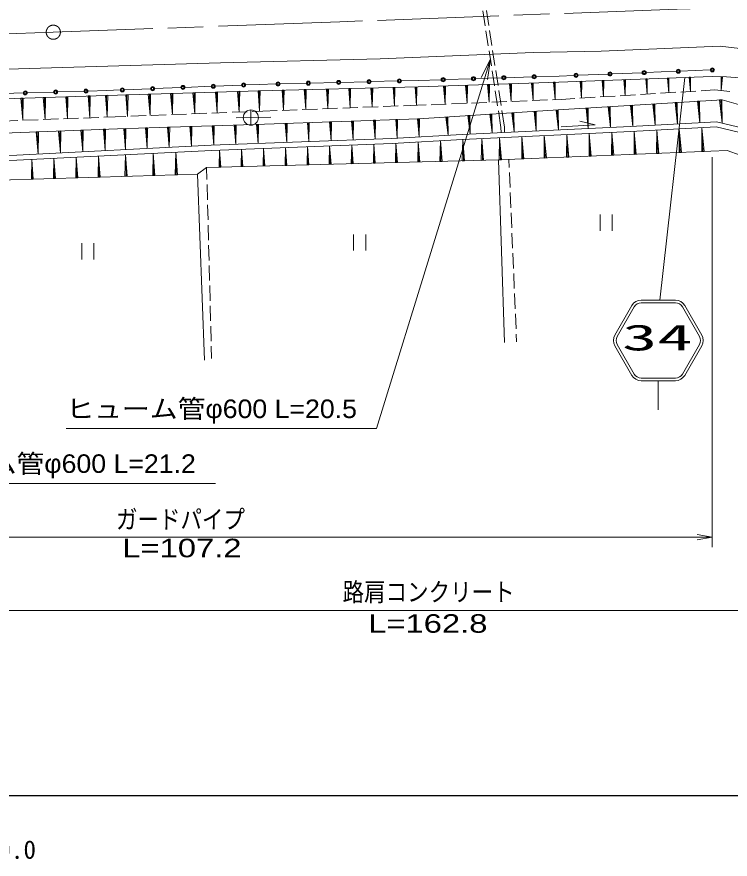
# Model space of a CAD drawing. Units: millimetres, scale not verified. Extents: x 40000 to 680000, y 20000 to 380000.
# Drawn here: x 169063 to 239594, y 198715 to 282062 of the extents above; entities that cross this region are included whole.
import ezdxf
from ezdxf.enums import TextEntityAlignment as Align

# ---------------------------------------------------------------- set-up
doc = ezdxf.new("R2010")
doc.units = ezdxf.units.MM
doc.header["$LTSCALE"] = 1000
doc.linetypes.add('CHAIN', pattern=[18.5, 12, -1.5, 3.5, -1.5])
for name, color, linetype, lineweight in [('M-BMK', 2, 'CHAIN', 13), ('M-STR-HTXT', 7, 'Continuous', 13), ('M-STR-STRC', 7, 'Continuous', 13), ('M-TTL-BAND', 7, 'Continuous', 25), ('M-WORK', 1, 'Continuous', 13)]:
    doc.layers.add(name, color=color, linetype=linetype, lineweight=lineweight)
doc.styles.add('ＭＳ ゴシック', font='')
doc.styles.add('ＭＳ Ｐゴシック', font='')
doc.styles.get('ＭＳ ゴシック').set_extended_font_data('MS Gothic')
doc.styles.get('ＭＳ Ｐゴシック').set_extended_font_data('MS PGothic')

# ---------------------------------------------------------------- blocks, each defined once
blk = doc.blocks.new('open_arrow')
at = {"color": 0, "linetype": 'Continuous', "lineweight": -2}
blk.add_lwpolyline([(7.5, 1.25), (0, 0), (7.5, -1.25)], dxfattribs=at)

msp = doc.modelspace()

# ---------------------------------------------------------------- linework, layer by layer
at = {"layer": 'M-BMK'}
for points in [[(272620, 283746), (235207, 282847), (200991, 281574), (172667, 280540)], [(172667, 280540), (148311, 279727), (128762, 278978), (109907, 277754), (93392, 276530), (89795, 276112), (84462, 275230), (72729, 272880)]]:
    msp.add_lwpolyline(points, dxfattribs=at)
msp.add_circle((172667, 280540), 700, dxfattribs=at)
at = {"layer": 'M-STR-HTXT'}
for p, q in [((237831, 268171), (237831, 229574)), ((132932, 230574), (237831, 230574)), ((132932, 223306), (286519, 223306))]:
    msp.add_line(p, q, dxfattribs=at)
for points in [[(136601, 278661), (158025, 235886), (188689, 235886)], [(215882, 277871), (204619, 241312), (173955, 241312)]]:
    msp.add_lwpolyline(points, dxfattribs=at)
at = {"layer": 'M-STR-STRC'}
for p, q in [((234662, 276688), (237631, 276807)), ((211419, 275850), (214018, 275933)), ((214418, 275945), (217016, 276028)), ((217416, 276040), (220015, 276123)), ((220415, 276136), (222674, 276207)), ((222674, 276207), (224158, 276267)), ((224558, 276283), (227526, 276402)), ((227926, 276418), (230895, 276537)), ((231294, 276553), (234263, 276672)), ((232635, 254035), (235101, 276068)), ((182689, 274963), (185287, 275067)), ((185687, 275084), (188285, 275188)), ((188684, 275204), (191282, 275309)), ((191682, 275325), (193024, 275379)), ((193024, 275379), (194694, 275420)), ((195094, 275430), (197693, 275494)), ((198093, 275504), (200692, 275568)), ((201092, 275577), (203691, 275641)), ((204091, 275651), (206690, 275715)), ((207090, 275725), (208760, 275766)), ((208760, 275766), (211019, 275837)), ((167827, 274477), (169690, 274532)), ((170090, 274543), (172689, 274619)), ((173089, 274630), (175688, 274706)), ((176087, 274718), (177950, 274772)), ((177950, 274772), (179292, 274826)), ((179692, 274842), (182290, 274947)), ((229881, 253503), (228192, 250577)), ((234181, 254035), (230802, 254035)), ((230802, 253769), (234181, 253769)), ((236792, 250577), (235102, 253503)), ((228422, 250444), (230111, 253370)), ((234872, 253370), (236561, 250444)), ((228192, 249513), (229881, 246587)), ((230111, 246720), (228422, 249646)), ((236561, 249646), (234872, 246720)), ((235102, 246587), (236792, 249513)), ((234181, 246321), (230802, 246321)), ((234181, 246055), (230802, 246055)), ((232492, 246055), (232492, 243161))]:
    msp.add_line(p, q, dxfattribs=at)
for centre, radius in [((231094, 276545), 200), ((234463, 276680), 200), ((234463, 276680), 160), ((234463, 276680), 120), ((234463, 276680), 100), ((237831, 276815), 200), ((237831, 276815), 160), ((237831, 276815), 120), ((237831, 276815), 100), ((206890, 275720), 200), ((206890, 275720), 160), ((211219, 275844), 200), ((211219, 275844), 160), ((211219, 275844), 120), ((211219, 275844), 100), ((214218, 275939), 200), ((214218, 275939), 160), ((214218, 275939), 120), ((214218, 275939), 100), ((217216, 276034), 200), ((217216, 276034), 160), ((217216, 276034), 120), ((217216, 276034), 100), ((220215, 276129), 200), ((220215, 276129), 160), ((220215, 276129), 120), ((220215, 276129), 100), ((224358, 276275), 200), ((224358, 276275), 160), ((224358, 276275), 120), ((224358, 276275), 100), ((227726, 276410), 200), ((227726, 276410), 160), ((227726, 276410), 120), ((227726, 276410), 100), ((231094, 276545), 160), ((231094, 276545), 120), ((231094, 276545), 100), ((182489, 274955), 200), ((182489, 274955), 160), ((182489, 274955), 120), ((182489, 274955), 100), ((185487, 275075), 200), ((185487, 275075), 160), ((185487, 275075), 120), ((185487, 275075), 100), ((188485, 275196), 200), ((188485, 275196), 160), ((188485, 275196), 120), ((188485, 275196), 100), ((191482, 275317), 200), ((191482, 275317), 160), ((191482, 275317), 120), ((191482, 275317), 100), ((194894, 275425), 200), ((194894, 275425), 160), ((194894, 275425), 120), ((194894, 275425), 100), ((197893, 275499), 200), ((197893, 275499), 160), ((197893, 275499), 120), ((197893, 275499), 100), ((200892, 275572), 200), ((200892, 275572), 160), ((200892, 275572), 120), ((200892, 275572), 100), ((203891, 275646), 200), ((203891, 275646), 160), ((203891, 275646), 120), ((203891, 275646), 100), ((206890, 275720), 120), ((206890, 275720), 100), ((169890, 274537), 200), ((169890, 274537), 160), ((169890, 274537), 120), ((169890, 274537), 100), ((172889, 274625), 200), ((172889, 274625), 160), ((172889, 274625), 120), ((172889, 274625), 100), ((175888, 274712), 200), ((175888, 274712), 160), ((175888, 274712), 120), ((175888, 274712), 100), ((179492, 274834), 200), ((179492, 274834), 160), ((179492, 274834), 120), ((179492, 274834), 100)]:
    msp.add_circle(centre, radius, dxfattribs=at)
for centre, radius, start, end in [((230802, 252971), 1064, 90, 150), ((230802, 252971), 798, 90, 150), ((234181, 252971), 1064, 30, 90), ((234181, 252971), 798, 30, 90), ((229113, 250045), 1064, 150, 210), ((229113, 250045), 798, 150, 210), ((235870, 250045), 798, 330, 30.00002), ((235870, 250045), 1064, 330, 30), ((230802, 247119), 798, 210, 270), ((234181, 247119), 798, 270, 330), ((230802, 247119), 1064, 210, 270), ((234181, 247119), 1064, 270, 330)]:
    msp.add_arc(centre, radius, start, end, dxfattribs=at)
at = {"layer": 'M-TTL-BAND'}
msp.add_line((40000, 205000), (579000, 205000), dxfattribs=at)
at = {"layer": 'M-WORK'}
for p, q in [((215367, 281174), (215137, 282656)), ((215718, 281197), (215487, 282679)), ((215675, 279198), (215444, 280680)), ((216026, 279221), (215795, 280703)), ((215983, 277222), (215752, 278704)), ((216333, 277245), (216103, 278727)), ((216290, 275245), (216059, 276728)), ((216641, 275268), (216410, 276751)), ((231250, 275923), (231401, 275929)), ((231250, 275923), (231382, 274418)), ((231325, 275926), (231382, 274418)), ((231401, 275929), (231382, 274418)), ((233402, 276004), (233547, 276010)), ((233402, 276004), (233529, 274551)), ((233475, 276007), (233529, 274551)), ((233547, 276010), (233529, 274551)), ((235549, 276085), (235689, 276091)), ((235549, 276085), (235672, 274683)), ((235619, 276088), (235672, 274683)), ((235689, 276091), (235672, 274683)), ((238698, 276136), (238835, 276130)), ((238698, 276136), (238713, 274771)), ((238766, 276133), (238713, 274771)), ((238835, 276130), (238713, 274771)), ((206259, 275064), (206443, 275068)), ((206259, 275064), (206394, 273227)), ((206351, 275066), (206394, 273227)), ((206443, 275068), (206394, 273227)), ((208444, 275115), (208624, 275119)), ((208444, 275115), (208576, 273310)), ((208534, 275117), (208576, 273310)), ((208624, 275119), (208576, 273310)), ((211255, 275208), (211434, 275214)), ((211255, 275208), (211406, 273425)), ((211344, 275211), (211406, 273425)), ((211434, 275214), (211406, 273425)), ((213433, 275283), (213610, 275289)), ((213433, 275283), (213583, 273514)), ((213522, 275286), (213583, 273514)), ((213610, 275289), (213583, 273514)), ((215610, 275358), (215786, 275364)), ((215610, 275358), (215758, 273603)), ((215698, 275361), (215758, 273603)), ((215786, 275364), (215758, 273603)), ((217785, 275432), (217960, 275438)), ((217785, 275432), (217932, 273691)), ((217872, 275435), (217932, 273691)), ((217960, 275438), (217932, 273691)), ((219959, 275507), (220132, 275513)), ((219959, 275507), (220105, 273780)), ((220046, 275510), (220105, 273780)), ((220132, 275513), (220105, 273780)), ((222132, 275582), (222303, 275588)), ((222132, 275582), (222276, 273869)), ((222217, 275585), (222276, 273869)), ((222303, 275588), (222276, 273869)), ((224763, 275679), (224929, 275685)), ((224763, 275679), (224909, 274019)), ((224846, 275682), (224909, 274019)), ((224929, 275685), (224909, 274019)), ((226930, 275761), (227092, 275767)), ((226930, 275761), (227072, 274152)), ((227011, 275764), (227072, 274152)), ((227092, 275767), (227072, 274152)), ((229093, 275842), (229249, 275848)), ((229093, 275842), (229229, 274286)), ((229171, 275845), (229229, 274286)), ((229249, 275848), (229229, 274286)), ((176111, 274230), (176327, 274237)), ((176111, 274230), (176294, 272075)), ((176219, 274234), (176294, 272075)), ((176327, 274237), (176294, 272075)), ((177832, 274290), (178046, 274296)), ((177832, 274290), (178004, 272154)), ((177939, 274293), (178004, 272154)), ((178046, 274296), (178004, 272154)), ((179844, 274351), (180058, 274358)), ((179844, 274351), (180016, 272215)), ((179951, 274355), (180016, 272215)), ((180058, 274358), (180016, 272215)), ((182058, 274419), (182270, 274425)), ((182058, 274419), (182229, 272301)), ((182164, 274422), (182229, 272301)), ((182270, 274425), (182229, 272301)), ((184270, 274486), (184481, 274493)), ((184270, 274486), (184440, 272387)), ((184375, 274490), (184440, 272387)), ((184481, 274493), (184440, 272387)), ((186480, 274554), (186689, 274560)), ((186480, 274554), (186648, 272472)), ((186585, 274557), (186648, 272472)), ((186689, 274560), (186648, 272472)), ((188689, 274621), (188896, 274628)), ((188689, 274621), (188855, 272558)), ((188792, 274624), (188855, 272558)), ((188896, 274628), (188855, 272558)), ((190896, 274689), (191100, 274695)), ((190896, 274689), (191061, 272644)), ((190998, 274692), (191061, 272644)), ((191100, 274695), (191061, 272644)), ((192913, 274751), (193112, 274756)), ((192913, 274751), (193059, 272756)), ((193012, 274753), (193059, 272756)), ((193112, 274756), (193059, 272756)), ((195286, 274807), (195486, 274811)), ((195286, 274807), (195433, 272811)), ((195386, 274809), (195433, 272811)), ((195486, 274811), (195433, 272811)), ((197487, 274858), (197684, 274863)), ((197487, 274858), (197632, 272895)), ((197586, 274860), (197632, 272895)), ((197684, 274863), (197632, 272895)), ((199685, 274910), (199878, 274914)), ((199685, 274910), (199827, 272978)), ((199782, 274912), (199827, 272978)), ((199878, 274914), (199827, 272978)), ((201879, 274961), (202070, 274965)), ((201879, 274961), (202019, 273061)), ((201974, 274963), (202019, 273061)), ((202070, 274965), (202019, 273061)), ((204071, 275012), (204258, 275017)), ((204071, 275012), (204208, 273144)), ((204164, 275014), (204208, 273144)), ((204258, 275017), (204208, 273144)), ((216598, 273269), (216367, 274751)), ((216948, 273292), (216718, 274774)), ((226734, 274132), (228232, 274224)), ((228731, 274255), (230228, 274347)), ((230727, 274378), (232224, 274470)), ((232723, 274501), (234220, 274594)), ((234719, 274624), (236216, 274717)), ((236715, 274748), (238083, 274832)), ((238083, 274832), (239569, 274689)), ((169463, 273999), (169681, 274007)), ((169463, 273999), (169647, 271828)), ((169572, 274003), (169647, 271828)), ((169681, 274007), (169647, 271828)), ((171680, 274076), (171897, 274084)), ((171680, 274076), (171863, 271910)), ((171788, 274080), (171863, 271910)), ((171897, 274084), (171863, 271910)), ((173896, 274153), (174112, 274161)), ((173896, 274153), (174079, 271993)), ((174004, 274157), (174079, 271993)), ((174112, 274161), (174079, 271993)), ((210031, 273369), (211530, 273430)), ((212030, 273450), (213528, 273512)), ((214028, 273532), (215527, 273593)), ((216026, 273614), (217525, 273675)), ((218025, 273695), (219523, 273756)), ((220023, 273777), (221522, 273838)), ((222021, 273859), (222871, 273893)), ((222871, 273893), (224239, 273978)), ((224738, 274008), (226235, 274101)), ((231943, 273434), (232153, 273447)), ((231943, 273434), (232178, 271339)), ((232048, 273440), (232178, 271339)), ((232153, 273447), (232178, 271339)), ((234148, 273570), (234360, 273583)), ((234148, 273570), (234385, 271458)), ((234254, 273576), (234385, 271458)), ((234360, 273583), (234385, 271458)), ((236355, 273706), (236569, 273719)), ((236355, 273706), (236594, 271578)), ((236462, 273713), (236594, 271578)), ((236569, 273719), (236594, 271578)), ((238556, 273842), (238788, 273856)), ((238556, 273842), (238815, 271536)), ((238672, 273849), (238815, 271536)), ((238788, 273856), (238815, 271536)), ((188340, 272538), (189839, 272596)), ((190338, 272616), (191837, 272674)), ((192203, 272844), (192203, 271344)), ((192337, 272693), (193387, 272734)), ((193387, 272734), (194789, 272787)), ((195288, 272806), (196787, 272863)), ((197287, 272882), (198786, 272938)), ((199285, 272957), (200784, 273014)), ((201284, 273033), (202783, 273090)), ((203282, 273109), (204781, 273166)), ((205281, 273185), (206780, 273241)), ((207280, 273260), (208681, 273314)), ((208681, 273314), (209532, 273348)), ((216932, 271121), (216675, 272775)), ((217282, 271149), (217025, 272798)), ((218023, 272565), (218212, 272577)), ((218023, 272565), (218238, 270673)), ((218118, 272571), (218238, 270673)), ((218212, 272577), (218238, 270673)), ((220207, 272704), (220400, 272716)), ((220207, 272704), (220426, 270775)), ((220303, 272710), (220426, 270775)), ((220400, 272716), (220426, 270775)), ((222394, 272843), (222591, 272855)), ((222394, 272843), (222618, 270877)), ((222493, 272849), (222618, 270877)), ((222591, 272855), (222618, 270877)), ((225343, 273026), (225545, 273039)), ((225343, 273026), (225568, 271014)), ((225444, 273032), (225568, 271014)), ((225545, 273039), (225568, 271014)), ((227539, 273162), (227745, 273174)), ((227539, 273162), (227769, 271116)), ((227642, 273168), (227769, 271116)), ((227745, 273174), (227769, 271116)), ((229739, 273298), (229948, 273310)), ((229739, 273298), (229972, 271220)), ((229843, 273304), (229972, 271220)), ((229948, 273310), (229972, 271220)), ((167669, 271754), (169168, 271810)), ((169668, 271829), (171167, 271884)), ((171666, 271903), (173165, 271959)), ((173665, 271977), (175164, 272033)), ((175663, 272051), (177162, 272107)), ((177662, 272126), (178796, 272168)), ((178796, 272168), (179846, 272209)), ((180346, 272228), (181845, 272286)), ((182344, 272305), (183843, 272364)), ((184343, 272383), (185842, 272441)), ((186341, 272460), (187840, 272519)), ((202158, 271744), (202343, 271751)), ((202158, 271744), (202316, 269890)), ((202250, 271748), (202316, 269890)), ((202343, 271751), (202316, 269890)), ((204342, 271822), (204527, 271828)), ((204342, 271822), (204500, 269975)), ((204435, 271825), (204500, 269975)), ((204527, 271828), (204500, 269975)), ((206527, 271899), (206710, 271905)), ((206527, 271899), (206683, 270069)), ((206619, 271902), (206683, 270069)), ((206710, 271905), (206683, 270069)), ((208687, 271975), (208865, 271981)), ((208687, 271975), (208839, 270192)), ((208776, 271978), (208839, 270192)), ((208865, 271981), (208839, 270192)), ((211491, 272151), (211671, 272162)), ((211491, 272151), (211695, 270354)), ((211581, 272156), (211695, 270354)), ((211671, 272162), (211695, 270354)), ((213666, 272289), (213848, 272300)), ((213666, 272289), (213873, 270470)), ((213757, 272294), (213873, 270470)), ((213848, 272300), (213873, 270470)), ((215842, 272427), (216028, 272439)), ((215842, 272427), (216054, 270572)), ((215935, 272433), (216054, 270572)), ((216028, 272439), (216054, 270572)), ((226257, 271374), (224733, 271732)), ((177618, 270931), (177829, 270939)), ((177618, 270931), (177804, 268822)), ((177723, 270935), (177804, 268822)), ((177829, 270939), (177804, 268822)), ((179639, 270996), (179846, 271004)), ((179639, 270996), (179822, 268923)), ((179743, 271000), (179822, 268923)), ((179846, 271004), (179822, 268923)), ((181767, 271071), (181971, 271077)), ((181767, 271071), (181933, 269029)), ((181869, 271074), (181933, 269029)), ((181971, 271077), (181933, 269029)), ((183972, 271140), (184173, 271146)), ((183972, 271140), (184135, 269140)), ((184073, 271143), (184135, 269140)), ((184173, 271146), (184135, 269140)), ((186174, 271209), (186370, 271215)), ((186174, 271209), (186333, 269250)), ((186272, 271212), (186333, 269250)), ((186370, 271215), (186333, 269250)), ((188371, 271278), (188563, 271284)), ((188371, 271278), (188527, 269358)), ((188467, 271281), (188527, 269358)), ((188563, 271284), (188527, 269358)), ((190563, 271347), (190754, 271353)), ((190563, 271347), (190718, 269442)), ((190658, 271350), (190718, 269442)), ((190754, 271353), (190718, 269442)), ((192754, 271415), (192943, 271421)), ((192754, 271415), (192908, 269527)), ((192848, 271418), (192908, 269527)), ((192943, 271421), (192908, 269527)), ((195599, 271513), (195787, 271519)), ((195599, 271513), (195759, 269637)), ((195693, 271516), (195759, 269637)), ((195787, 271519), (195759, 269637)), ((197786, 271590), (197973, 271597)), ((197786, 271590), (197945, 269722)), ((197879, 271593), (197945, 269722)), ((197973, 271597), (197945, 269722)), ((199972, 271667), (200159, 271674)), ((199972, 271667), (200131, 269806)), ((200065, 271670), (200131, 269806)), ((200159, 271674), (200131, 269806)), ((216937, 270613), (216932, 271121)), ((217287, 270616), (217282, 271149)), ((222883, 271169), (226257, 271374)), ((234545, 268636), (234567, 270967)), ((234662, 268640), (234567, 270967)), ((234778, 268645), (234567, 270967)), ((236778, 268727), (236800, 271088)), ((236896, 268731), (236800, 271088)), ((237013, 268736), (236800, 271088)), ((170968, 270676), (171188, 270684)), ((170968, 270676), (171162, 268488)), ((171078, 270680), (171162, 268488)), ((171188, 270684), (171162, 268488)), ((173187, 270761), (173404, 270769)), ((173187, 270761), (173379, 268600)), ((173296, 270765), (173379, 268600)), ((173404, 270769), (173379, 268600)), ((175404, 270846), (175618, 270854)), ((175404, 270846), (175593, 268711)), ((175511, 270850), (175593, 268711)), ((175618, 270854), (175593, 268711)), ((216762, 267910), (216782, 270105)), ((216872, 267915), (216782, 270105)), ((216981, 267919), (216782, 270105)), ((218980, 268001), (219001, 270208)), ((219090, 268005), (219001, 270208)), ((219200, 268010), (219001, 270208)), ((221199, 268091), (221220, 270311)), ((221310, 268096), (221220, 270311)), ((221421, 268100), (221220, 270311)), ((223420, 268182), (223440, 270414)), ((223531, 268186), (223440, 270414)), ((223643, 268191), (223440, 270414)), ((225642, 268272), (225662, 270517)), ((225754, 268277), (225662, 270517)), ((225866, 268282), (225662, 270517)), ((227865, 268363), (227885, 270621)), ((227977, 268368), (227885, 270621)), ((228090, 268372), (227885, 270621)), ((230089, 268454), (230110, 270727)), ((230203, 268459), (230110, 270727)), ((230316, 268463), (230110, 270727)), ((232316, 268545), (232337, 270847)), ((232431, 268549), (232337, 270847)), ((232545, 268554), (232337, 270847)), ((197765, 267416), (197808, 269216)), ((197855, 267418), (197808, 269216)), ((197945, 267420), (197808, 269216)), ((199945, 267472), (199989, 269300)), ((200036, 267475), (199989, 269300)), ((200128, 267477), (199989, 269300)), ((202128, 267529), (202173, 269385)), ((202221, 267532), (202173, 269385)), ((202314, 267534), (202173, 269385)), ((204314, 267586), (204360, 269469)), ((204409, 267588), (204360, 269469)), ((204503, 267591), (204360, 269469)), ((206504, 267643), (206550, 269560)), ((206599, 267645), (206550, 269560)), ((206695, 267648), (206550, 269560)), ((208698, 267700), (208745, 269686)), ((208797, 267702), (208745, 269686)), ((208896, 267705), (208745, 269686)), ((210899, 267757), (210948, 269811)), ((211001, 267760), (210948, 269811)), ((211104, 267762), (210948, 269811)), ((213107, 267814), (213158, 269937)), ((213213, 267817), (213158, 269937)), ((213319, 267820), (213158, 269937)), ((214987, 267863), (215039, 270025)), ((215095, 267866), (215039, 270025)), ((215203, 267869), (215039, 270025)), ((179750, 266284), (179792, 268422)), ((179857, 266287), (179792, 268422)), ((179964, 266290), (179792, 268422)), ((182495, 266361), (182544, 268559)), ((182605, 266365), (182544, 268559)), ((182714, 266368), (182544, 268559)), ((184716, 266423), (184767, 268671)), ((184828, 266426), (184767, 268671)), ((184941, 266429), (184767, 268671)), ((189070, 267190), (189111, 268880)), ((189155, 267192), (189111, 268880)), ((189239, 267194), (189111, 268880)), ((191240, 267246), (191281, 268964)), ((191326, 267248), (191281, 268964)), ((191411, 267251), (191281, 268964)), ((193412, 267303), (193454, 269048)), ((193499, 267305), (193454, 269048)), ((193586, 267307), (193454, 269048)), ((195587, 267359), (195630, 269132)), ((195676, 267362), (195630, 269132)), ((195764, 267364), (195630, 269132)), ((230316, 268463), (230089, 268454)), ((232545, 268554), (232316, 268545)), ((234778, 268645), (234545, 268636)), ((237013, 268736), (236778, 268727)), ((170495, 266002), (170533, 267956)), ((170593, 266005), (170533, 267956)), ((170690, 266008), (170533, 267956)), ((172692, 266069), (172731, 268067)), ((172791, 266072), (172731, 268067)), ((172891, 266075), (172731, 268067)), ((174892, 266136), (174932, 268177)), ((174994, 266139), (174932, 268177)), ((175096, 266142), (174932, 268177)), ((177097, 266203), (177138, 268288)), ((177201, 266206), (177138, 268288)), ((177305, 266209), (177138, 268288)), ((204503, 267591), (204314, 267586)), ((206695, 267648), (206504, 267643)), ((208896, 267705), (208698, 267700)), ((211104, 267762), (210899, 267757)), ((213319, 267820), (213107, 267814)), ((215203, 267869), (214987, 267863)), ((216981, 267919), (216762, 267910)), ((217748, 267163), (217715, 267949)), ((219200, 268010), (218980, 268001)), ((221421, 268100), (221199, 268091)), ((223643, 268191), (223420, 268182)), ((225866, 268282), (225642, 268272)), ((228090, 268372), (227865, 268363)), ((187861, 265961), (187831, 267158)), ((189239, 267194), (189070, 267190)), ((191411, 267251), (191240, 267246)), ((193586, 267307), (193412, 267303)), ((195764, 267364), (195587, 267359)), ((197945, 267420), (197765, 267416)), ((200128, 267477), (199945, 267472)), ((202314, 267534), (202128, 267529)), ((170690, 266008), (170495, 266002)), ((172891, 266075), (172692, 266069)), ((175096, 266142), (174892, 266136)), ((177305, 266209), (177097, 266203)), ((179964, 266290), (179750, 266284)), ((182714, 266368), (182495, 266361)), ((184941, 266429), (184716, 266423)), ((217832, 265165), (217769, 266663)), ((187912, 263962), (187874, 265461)), ((217916, 263167), (217853, 264665)), ((187964, 261962), (187925, 263462)), ((218001, 261168), (217938, 262667)), ((226725, 262489), (226725, 260889)), ((227925, 260889), (227925, 262489)), ((188015, 259963), (187976, 261463)), ((202364, 260529), (202364, 258929)), ((203564, 258929), (203564, 260529)), ((218085, 259170), (218022, 260669)), ((175483, 259662), (175483, 258062)), ((176683, 258062), (176683, 259662)), ((188066, 257964), (188028, 259463)), ((218169, 257172), (218106, 258671)), ((188117, 255964), (188079, 257464)), ((218254, 255174), (218190, 256672)), ((188168, 253965), (188130, 255465)), ((218338, 253175), (218275, 254674)), ((188219, 251966), (188181, 253465)), ((218422, 251177), (218359, 252676)), ((188271, 249966), (188232, 251466)), ((218476, 249891), (218443, 250678)), ((188314, 248270), (188283, 249467))]:
    msp.add_line(p, q, dxfattribs=at)
for points in [[(134055, 275872), (148163, 276300), (162607, 276730), (174713, 277067), (189194, 277497), (204986, 277909), (220123, 278526), (226840, 278676), (238596, 279144), (246691, 278220), (263587, 276789), (278490, 277126), (295441, 280382)], [(246403, 275579), (239227, 276134), (237810, 276170), (222663, 275600), (208730, 275121), (193012, 274753), (177939, 274293), (167853, 273943), (154031, 273465), (141092, 272931), (132926, 272475)], [(135085, 269246), (152043, 269949), (179001, 270984), (193537, 271440), (208776, 271978), (223101, 272888), (238800, 273857), (245261, 271998), (247968, 272999)], [(190750, 272084), (192203, 272094), (194180, 272134)], [(134319, 266770), (136747, 266602), (147505, 267027), (169069, 267883), (188311, 268849), (206174, 269539), (213124, 269935), (229762, 270708), (238213, 271164), (246338, 269241), (284120, 265579)], [(134353, 267268), (136755, 267103), (147485, 267526), (169046, 268382), (188289, 269348), (206151, 270039), (213098, 270434), (229736, 271207), (238258, 271667), (246420, 269735), (284463, 266049)], [(216696, 267908), (239289, 268829), (247000, 266068), (246489, 251609)], [(186931, 266484), (187831, 267158), (216696, 267908), (217269, 249848)], [(133731, 264847), (154161, 265506), (180498, 266306), (186931, 266484), (187611, 248075)]]:
    msp.add_lwpolyline(points, dxfattribs=at)
msp.add_circle((192203, 272094), 750, dxfattribs=at)

# ---------------------------------------------------------------- block references
at = {"layer": 'M-STR-HTXT'}
for p, xscale, yscale, rotation in [((215882, 277871), 267, 267, 252.9), ((237831, 230574), 200, 200, 180)]:
    msp.add_blockref('open_arrow', p, dxfattribs=dict(at, xscale=xscale, yscale=yscale, rotation=rotation))

# ---------------------------------------------------------------- texts
at = {"layer": 'M-STR-HTXT', "style": 'ＭＳ Ｐゴシック', "width": 1.1}
for s, p in [('ヒューム管φ600 L=20.5', (173955, 241812)), ('ヒューム管φ600 L=21.2', (158025, 236386))]:
    msp.add_text(s, height=1833, dxfattribs=at).set_placement(p, align=Align.BOTTOM_LEFT)
at = {"layer": 'M-STR-HTXT', "style": 'ＭＳ Ｐゴシック'}
for s, width, p in [('ガードパイプ', 0.85, (185239, 230871)), ('L=107.2', 1.35, (185383, 228037)), ('路肩コンクリート', 0.85, (209775, 223686)), ('L=162.8', 1.35, (209698, 220569))]:
    msp.add_text(s, height=1833, dxfattribs=dict(at, width=width)).set_placement(p, align=Align.BOTTOM_CENTER)
at = {"layer": 'M-STR-STRC', "style": 'ＭＳ ゴシック', "width": 2}
msp.add_text('34', height=2566, dxfattribs=at).set_placement((228903, 248280), align=Align.BOTTOM_LEFT)
at = {"layer": 'M-TTL-BAND', "style": 'ＭＳ ゴシック'}
msp.add_text('100.0', height=1833, dxfattribs=at).set_placement((167844, 198195), align=Align.BOTTOM_CENTER)

doc.saveas('drawing.dxf')
